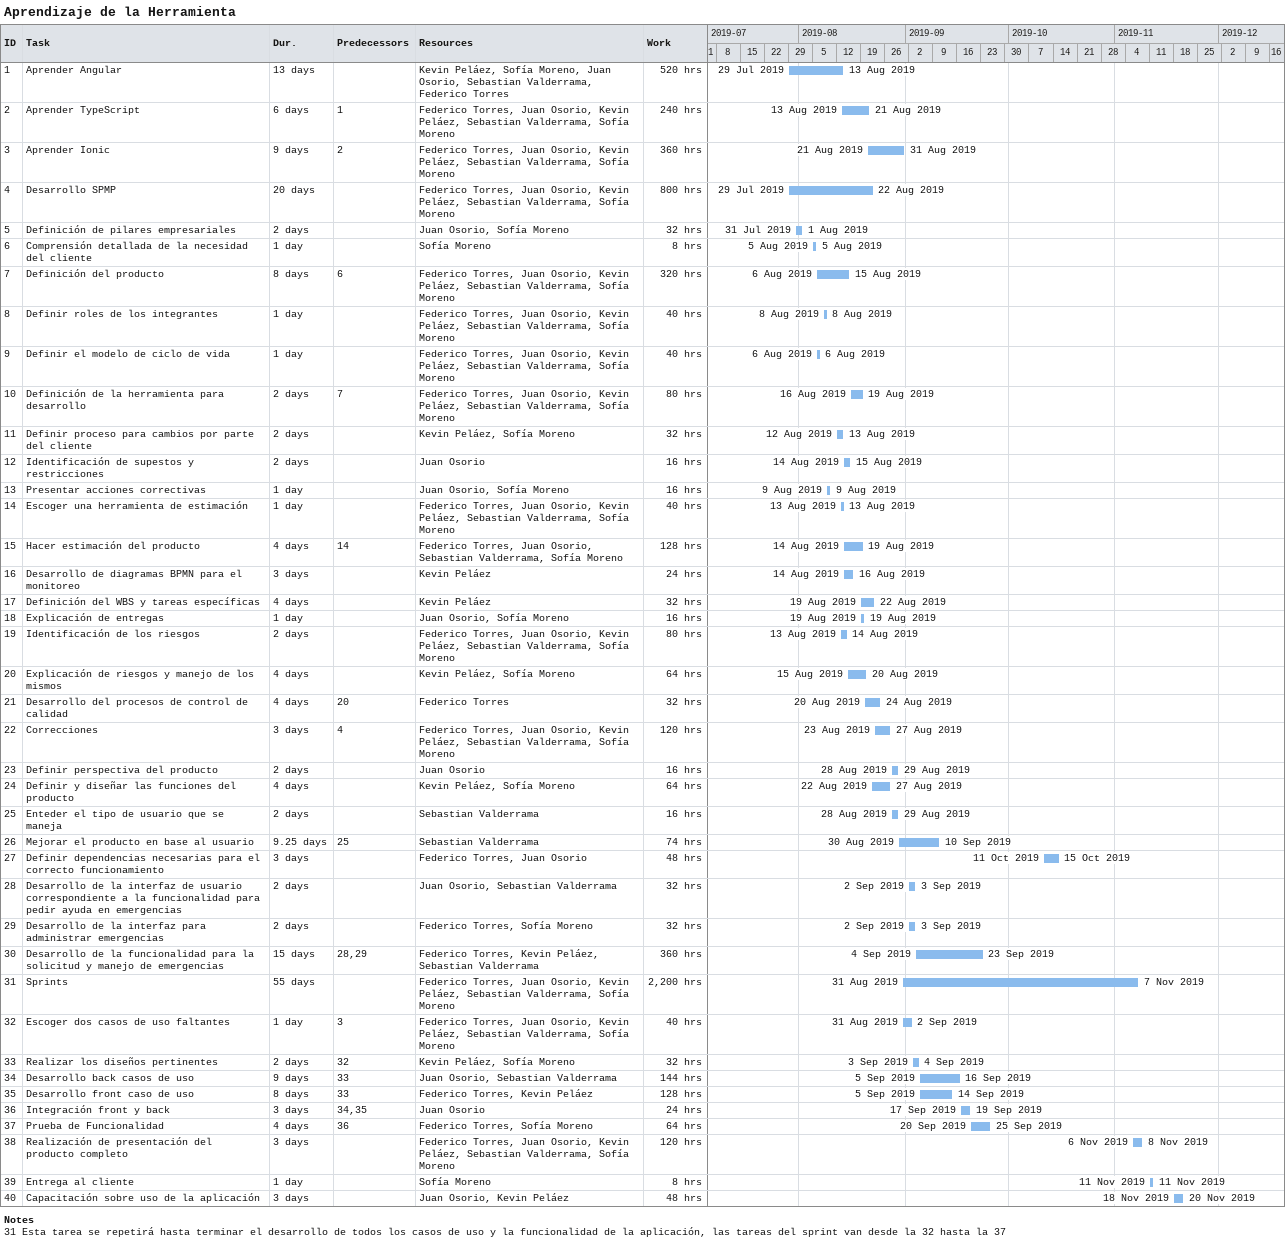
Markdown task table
Aprendizaje de la Herramienta

| ID | Task | Duration | Start | Finish | Predecessors | Resources | Work (h) |
|---|---|---|---|---|---|---|---|
| 1 | Aprender Angular | 13d | 2019-07-29 | 2019-08-13 |  | Kevin Peláez, Sofía Moreno, Juan Osorio, Sebastian Valderrama, Federico Torres | 520 |
| 2 | Aprender TypeScript | 6d | 2019-08-13 | 2019-08-21 | 1 | Federico Torres, Juan Osorio, Kevin Peláez, Sebastian Valderrama, Sofía Moreno | 240 |
| 3 | Aprender Ionic | 9d | 2019-08-21 | 2019-08-31 | 2 | Federico Torres, Juan Osorio, Kevin Peláez, Sebastian Valderrama, Sofía Moreno | 360 |
| 4 | Desarrollo SPMP | 20d | 2019-07-29 | 2019-08-22 |  | Federico Torres, Juan Osorio, Kevin Peláez, Sebastian Valderrama, Sofía Moreno | 800 |
| 5 | Definición de pilares empresariales | 2d | 2019-07-31 | 2019-08-01 |  | Juan Osorio, Sofía Moreno | 32 |
| 6 | Comprensión detallada de la necesidad del cliente | 1d | 2019-08-05 | 2019-08-05 |  | Sofía Moreno | 8 |
| 7 | Definición del producto | 8d | 2019-08-06 | 2019-08-15 | 6 | Federico Torres, Juan Osorio, Kevin Peláez, Sebastian Valderrama, Sofía Moreno | 320 |
| 8 | Definir roles de los integrantes | 1d | 2019-08-08 | 2019-08-08 |  | Federico Torres, Juan Osorio, Kevin Peláez, Sebastian Valderrama, Sofía Moreno | 40 |
| 9 | Definir el modelo de ciclo de vida | 1d | 2019-08-06 | 2019-08-06 |  | Federico Torres, Juan Osorio, Kevin Peláez, Sebastian Valderrama, Sofía Moreno | 40 |
| 10 | Definición de la herramienta para desarrollo | 2d | 2019-08-16 | 2019-08-19 | 7 | Federico Torres, Juan Osorio, Kevin Peláez, Sebastian Valderrama, Sofía Moreno | 80 |
| 11 | Definir proceso para cambios por parte del cliente | 2d | 2019-08-12 | 2019-08-13 |  | Kevin Peláez, Sofía Moreno | 32 |
| 12 | Identificación de supestos y restricciones | 2d | 2019-08-14 | 2019-08-15 |  | Juan Osorio | 16 |
| 13 | Presentar acciones correctivas | 1d | 2019-08-09 | 2019-08-09 |  | Juan Osorio, Sofía Moreno | 16 |
| 14 | Escoger una herramienta de estimación | 1d | 2019-08-13 | 2019-08-13 |  | Federico Torres, Juan Osorio, Kevin Peláez, Sebastian Valderrama, Sofía Moreno | 40 |
| 15 | Hacer estimación del producto | 4d | 2019-08-14 | 2019-08-19 | 14 | Federico Torres, Juan Osorio, Sebastian Valderrama, Sofía Moreno | 128 |
| 16 | Desarrollo de diagramas BPMN para el monitoreo | 3d | 2019-08-14 | 2019-08-16 |  | Kevin Peláez | 24 |
| 17 | Definición del WBS y tareas específicas | 4d | 2019-08-19 | 2019-08-22 |  | Kevin Peláez | 32 |
| 18 | Explicación de entregas | 1d | 2019-08-19 | 2019-08-19 |  | Juan Osorio, Sofía Moreno | 16 |
| 19 | Identificación de los riesgos | 2d | 2019-08-13 | 2019-08-14 |  | Federico Torres, Juan Osorio, Kevin Peláez, Sebastian Valderrama, Sofía Moreno | 80 |
| 20 | Explicación de riesgos y manejo de los mismos | 4d | 2019-08-15 | 2019-08-20 |  | Kevin Peláez, Sofía Moreno | 64 |
| 21 | Desarrollo del procesos de control de calidad | 4d | 2019-08-20 | 2019-08-24 | 20 | Federico Torres | 32 |
| 22 | Correcciones | 3d | 2019-08-23 | 2019-08-27 | 4 | Federico Torres, Juan Osorio, Kevin Peláez, Sebastian Valderrama, Sofía Moreno | 120 |
| 23 | Definir perspectiva del producto | 2d | 2019-08-28 | 2019-08-29 |  | Juan Osorio | 16 |
| 24 | Definir y diseñar las funciones del producto | 4d | 2019-08-22 | 2019-08-27 |  | Kevin Peláez, Sofía Moreno | 64 |
| 25 | Enteder el tipo de usuario que se maneja | 2d | 2019-08-28 | 2019-08-29 |  | Sebastian Valderrama | 16 |
| 26 | Mejorar el producto en base al usuario | 9.25d | 2019-08-30 | 2019-09-10 | 25 | Sebastian Valderrama | 74 |
| 27 | Definir dependencias necesarias para el correcto funcionamiento | 3d | 2019-10-11 | 2019-10-15 |  | Federico Torres, Juan Osorio | 48 |
| 28 | Desarrollo de la interfaz de usuario correspondiente a la funcionalidad para pedir ayuda en emergencias | 2d | 2019-09-02 | 2019-09-03 |  | Juan Osorio, Sebastian Valderrama | 32 |
| 29 | Desarrollo de la interfaz para administrar emergencias | 2d | 2019-09-02 | 2019-09-03 |  | Federico Torres, Sofía Moreno | 32 |
| 30 | Desarrollo de la funcionalidad para la solicitud y manejo de emergencias | 15d | 2019-09-04 | 2019-09-23 | 28, 29 | Federico Torres, Kevin Peláez, Sebastian Valderrama | 360 |
| 31 | Sprints | 55d | 2019-08-31 | 2019-11-07 |  | Federico Torres, Juan Osorio, Kevin Peláez, Sebastian Valderrama, Sofía Moreno | 2200 |
| 32 | Escoger dos casos de uso faltantes | 1d | 2019-08-31 | 2019-09-02 | 3 | Federico Torres, Juan Osorio, Kevin Peláez, Sebastian Valderrama, Sofía Moreno | 40 |
| 33 | Realizar los diseños pertinentes | 2d | 2019-09-03 | 2019-09-04 | 32 | Kevin Peláez, Sofía Moreno | 32 |
| 34 | Desarrollo back casos de uso | 9d | 2019-09-05 | 2019-09-16 | 33 | Juan Osorio, Sebastian Valderrama | 144 |
| 35 | Desarrollo front caso de uso | 8d | 2019-09-05 | 2019-09-14 | 33 | Federico Torres, Kevin Peláez | 128 |
| 36 | Integración front y back | 3d | 2019-09-17 | 2019-09-19 | 34, 35 | Juan Osorio | 24 |
| 37 | Prueba de Funcionalidad | 4d | 2019-09-20 | 2019-09-25 | 36 | Federico Torres, Sofía Moreno | 64 |
| 38 | Realización de presentación del producto completo | 3d | 2019-11-06 | 2019-11-08 |  | Federico Torres, Juan Osorio, Kevin Peláez, Sebastian Valderrama, Sofía Moreno | 120 |
| 39 | Entrega al cliente | 1d | 2019-11-11 | 2019-11-11 |  | Sofía Moreno | 8 |
| 40 | Capacitación sobre uso de la aplicación | 3d | 2019-11-18 | 2019-11-20 |  | Juan Osorio, Kevin Peláez | 48 |

Notes
- 31: Esta tarea se repetirá hasta terminar el desarrollo de todos los casos de uso y la funcionalidad de la aplicación, las tareas del sprint van desde la 32 hasta la 37
